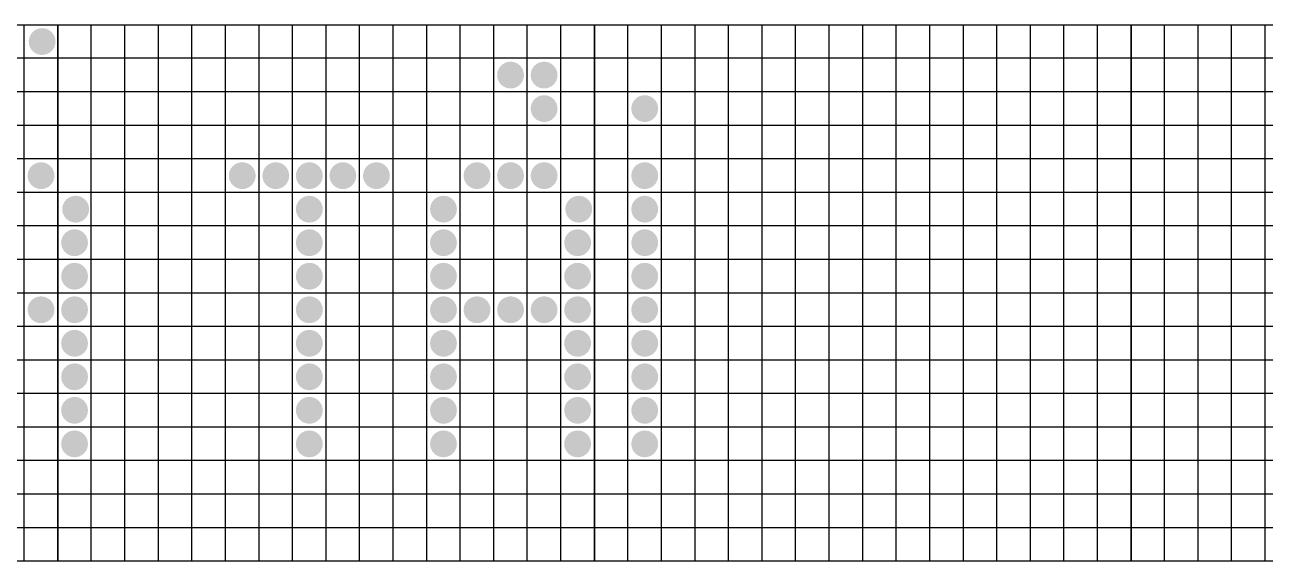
# Model space of a CAD drawing. Header units: millimetres. Extents: x -420 to 1601, y -250 to 2666.
# Drawn here: x -29.8 to 340, y 2500 to 2660 of the extents above; entities that cross this region are included whole.
import ezdxf

# ---------------------------------------------------------------- set-up
doc = ezdxf.new("R2010")
doc.units = ezdxf.units.MM
doc.layers.add('1', color=252, linetype='Continuous')

# ---------------------------------------------------------------- blocks, each defined once
blk = doc.blocks.new('A$C286635286')
at = {"layer": '1'}
for p, q in [((20, 160), (180, 160)), ((20, 0), (20, 160)), ((30, 0), (30, 160)), ((40, 0), (40, 160)), ((50, 0), (50, 160)), ((60, 0), (60, 160)), ((70, 0), (70, 160)), ((80, 0), (80, 160)), ((90, 0), (90, 160)), ((100, 0), (100, 160)), ((110, 0), (110, 160)), ((120, 0), (120, 160)), ((130, 0), (130, 160)), ((140, 0), (140, 160)), ((150, 0), (150, 160)), ((160, 0), (160, 160)), ((170, 0), (170, 160)), ((180, 160), (180, 0)), ((180, 150), (20, 150)), ((180, 140), (20, 140)), ((180, 130), (20, 130)), ((180, 120), (20, 120)), ((180, 110), (20, 110)), ((180, 100), (20, 100)), ((180, 90), (20, 90)), ((180, 80), (20, 80)), ((180, 70), (20, 70)), ((180, 60), (20, 60)), ((180, 50), (20, 50)), ((180, 40), (20, 40)), ((180, 30), (20, 30)), ((180, 20), (20, 20)), ((180, 10), (20, 10)), ((180, 0), (20, 0))]:
    blk.add_line(p, q, dxfattribs=at)

msp = doc.modelspace()

# ---------------------------------------------------------------- hatches: boundary and pattern name
at = {"true_color": 0xff4500}
h = msp.add_hatch(color=20, dxfattribs=at)
h.set_gradient(color1=(255, 69, 0), color2=(234, 62, 0), one_color=1, name='INVSPHERICAL')
h.paths.add_polyline_path([(-28.67, 2655, 1), (-20.67, 2655, 1)])
edge = h.paths.add_edge_path(flags=0)
edge.add_arc((-24.67, 2655), 4, 0, 360)
edge = h.paths.add_edge_path(flags=16)
edge.add_arc((-24.67, 2655), 4, 0, 360)
h = msp.add_hatch(color=20, dxfattribs=at)
h.set_gradient(color1=(255, 69, 0), color2=(234, 62, 0), one_color=1, name='INVSPHERICAL')
h.paths.add_polyline_path([(111, 2645, 1), (119, 2645, 1)])
edge = h.paths.add_edge_path(flags=0)
edge.add_arc((115, 2645), 4, 0, 360)
edge = h.paths.add_edge_path(flags=16)
edge.add_arc((115, 2645), 4, 0, 360)
h = msp.add_hatch(color=20, dxfattribs=at)
h.set_gradient(color1=(255, 69, 0), color2=(234, 62, 0), one_color=1, name='INVSPHERICAL')
h.paths.add_polyline_path([(121, 2645, 1), (129, 2645, 1)])
edge = h.paths.add_edge_path(flags=0)
edge.add_arc((125, 2645), 4, 0, 360)
edge = h.paths.add_edge_path(flags=16)
edge.add_arc((125, 2645), 4, 0, 360)
h = msp.add_hatch(color=20, dxfattribs=at)
h.set_gradient(color1=(255, 69, 0), color2=(234, 62, 0), one_color=1, name='INVSPHERICAL')
h.paths.add_polyline_path([(121, 2635, 1), (129, 2635, 1)])
edge = h.paths.add_edge_path(flags=0)
edge.add_arc((125, 2635), 4, 0, 360)
edge = h.paths.add_edge_path(flags=16)
edge.add_arc((125, 2635), 4, 0, 360)
h = msp.add_hatch(color=20, dxfattribs=at)
h.set_gradient(color1=(255, 69, 0), color2=(234, 62, 0), one_color=1, name='INVSPHERICAL')
h.paths.add_polyline_path([(151, 2635, 1), (159, 2635, 1)])
edge = h.paths.add_edge_path(flags=0)
edge.add_arc((155, 2635), 4, 0, 360)
edge = h.paths.add_edge_path(flags=16)
edge.add_arc((155, 2635), 4, 0, 360)
h = msp.add_hatch(color=20, dxfattribs=at)
h.set_gradient(color1=(255, 69, 0), color2=(234, 62, 0), one_color=1, name='INVSPHERICAL')
h.paths.add_polyline_path([(-29, 2615, 1), (-21, 2615, 1)])
edge = h.paths.add_edge_path(flags=0)
edge.add_arc((-25, 2615), 4, 0, 360)
edge = h.paths.add_edge_path(flags=16)
edge.add_arc((-25, 2615), 4, 0, 360)
h = msp.add_hatch(color=20, dxfattribs=at)
h.set_gradient(color1=(255, 69, 0), color2=(234, 62, 0), one_color=1, name='INVSPHERICAL')
h.paths.add_polyline_path([(31, 2615, 1), (39, 2615, 1)])
edge = h.paths.add_edge_path(flags=0)
edge.add_arc((35, 2615), 4, 0, 360)
edge = h.paths.add_edge_path(flags=16)
edge.add_arc((35, 2615), 4, 0, 360)
h = msp.add_hatch(color=20, dxfattribs=at)
h.set_gradient(color1=(255, 69, 0), color2=(234, 62, 0), one_color=1, name='INVSPHERICAL')
h.paths.add_polyline_path([(41, 2615, 1), (49, 2615, 1)])
edge = h.paths.add_edge_path(flags=0)
edge.add_arc((45, 2615), 4, 0, 360)
edge = h.paths.add_edge_path(flags=16)
edge.add_arc((45, 2615), 4, 0, 360)
h = msp.add_hatch(color=20, dxfattribs=at)
h.set_gradient(color1=(255, 69, 0), color2=(234, 62, 0), one_color=1, name='INVSPHERICAL')
h.paths.add_polyline_path([(51, 2615, 1), (59, 2615, 1)])
edge = h.paths.add_edge_path(flags=0)
edge.add_arc((55, 2615), 4, 0, 360)
edge = h.paths.add_edge_path(flags=16)
edge.add_arc((55, 2615), 4, 0, 360)
h = msp.add_hatch(color=20, dxfattribs=at)
h.set_gradient(color1=(255, 69, 0), color2=(234, 62, 0), one_color=1, name='INVSPHERICAL')
h.paths.add_polyline_path([(61, 2615, 1), (69, 2615, 1)])
edge = h.paths.add_edge_path(flags=0)
edge.add_arc((65, 2615), 4, 0, 360)
edge = h.paths.add_edge_path(flags=16)
edge.add_arc((65, 2615), 4, 0, 360)
h = msp.add_hatch(color=20, dxfattribs=at)
h.set_gradient(color1=(255, 69, 0), color2=(234, 62, 0), one_color=1, name='INVSPHERICAL')
h.paths.add_polyline_path([(71, 2615, 1), (79, 2615, 1)])
edge = h.paths.add_edge_path(flags=0)
edge.add_arc((75, 2615), 4, 0, 360)
edge = h.paths.add_edge_path(flags=16)
edge.add_arc((75, 2615), 4, 0, 360)
h = msp.add_hatch(color=20, dxfattribs=at)
h.set_gradient(color1=(255, 69, 0), color2=(234, 62, 0), one_color=1, name='INVSPHERICAL')
h.paths.add_polyline_path([(101, 2615, 1), (109, 2615, 1)])
edge = h.paths.add_edge_path(flags=0)
edge.add_arc((105, 2615), 4, 0, 360)
edge = h.paths.add_edge_path(flags=16)
edge.add_arc((105, 2615), 4, 0, 360)
h = msp.add_hatch(color=20, dxfattribs=at)
h.set_gradient(color1=(255, 69, 0), color2=(234, 62, 0), one_color=1, name='INVSPHERICAL')
h.paths.add_polyline_path([(111, 2615, 1), (119, 2615, 1)])
edge = h.paths.add_edge_path(flags=0)
edge.add_arc((115, 2615), 4, 0, 360)
edge = h.paths.add_edge_path(flags=16)
edge.add_arc((115, 2615), 4, 0, 360)
h = msp.add_hatch(color=20, dxfattribs=at)
h.set_gradient(color1=(255, 69, 0), color2=(234, 62, 0), one_color=1, name='INVSPHERICAL')
h.paths.add_polyline_path([(121, 2615, 1), (129, 2615, 1)])
edge = h.paths.add_edge_path(flags=0)
edge.add_arc((125, 2615), 4, 0, 360)
edge = h.paths.add_edge_path(flags=16)
edge.add_arc((125, 2615), 4, 0, 360)
h = msp.add_hatch(color=20, dxfattribs=at)
h.set_gradient(color1=(255, 69, 0), color2=(234, 62, 0), one_color=1, name='INVSPHERICAL')
h.paths.add_polyline_path([(151, 2615, 1), (159, 2615, 1)])
edge = h.paths.add_edge_path(flags=0)
edge.add_arc((155, 2615), 4, 0, 360)
edge = h.paths.add_edge_path(flags=16)
edge.add_arc((155, 2615), 4, 0, 360)
h = msp.add_hatch(color=20, dxfattribs=at)
h.set_gradient(color1=(255, 69, 0), color2=(234, 62, 0), one_color=1, name='INVSPHERICAL')
h.paths.add_polyline_path([(-18.67, 2605, 1), (-10.67, 2605, 1)])
edge = h.paths.add_edge_path(flags=0)
edge.add_arc((-14.67, 2605), 4, 0, 360)
edge = h.paths.add_edge_path(flags=16)
edge.add_arc((-14.67, 2605), 4, 0, 360)
h = msp.add_hatch(color=20, dxfattribs=at)
h.set_gradient(color1=(255, 69, 0), color2=(234, 62, 0), one_color=1, name='INVSPHERICAL')
h.paths.add_polyline_path([(51, 2605, 1), (59, 2605, 1)])
edge = h.paths.add_edge_path(flags=0)
edge.add_arc((55, 2605), 4, 0, 360)
edge = h.paths.add_edge_path(flags=16)
edge.add_arc((55, 2605), 4, 0, 360)
h = msp.add_hatch(color=20, dxfattribs=at)
h.set_gradient(color1=(255, 69, 0), color2=(234, 62, 0), one_color=1, name='INVSPHERICAL')
h.paths.add_polyline_path([(91, 2605, 1), (99, 2605, 1)])
edge = h.paths.add_edge_path(flags=0)
edge.add_arc((95, 2605), 4, 0, 360)
edge = h.paths.add_edge_path(flags=16)
edge.add_arc((95, 2605), 4, 0, 360)
h = msp.add_hatch(color=20, dxfattribs=at)
h.set_gradient(color1=(255, 69, 0), color2=(234, 62, 0), one_color=1, name='INVSPHERICAL')
h.paths.add_polyline_path([(131.33, 2605, 1), (139.33, 2605, 1)])
edge = h.paths.add_edge_path(flags=0)
edge.add_arc((135.33, 2605), 4, 0, 360)
edge = h.paths.add_edge_path(flags=16)
edge.add_arc((135.33, 2605), 4, 0, 360)
h = msp.add_hatch(color=20, dxfattribs=at)
h.set_gradient(color1=(255, 69, 0), color2=(234, 62, 0), one_color=1, name='INVSPHERICAL')
h.paths.add_polyline_path([(151, 2605, 1), (159, 2605, 1)])
edge = h.paths.add_edge_path(flags=0)
edge.add_arc((155, 2605), 4, 0, 360)
edge = h.paths.add_edge_path(flags=16)
edge.add_arc((155, 2605), 4, 0, 360)
h = msp.add_hatch(color=20, dxfattribs=at)
h.set_gradient(color1=(255, 69, 0), color2=(234, 62, 0), one_color=1, name='INVSPHERICAL')
h.paths.add_polyline_path([(-19, 2595, 1), (-11, 2595, 1)])
edge = h.paths.add_edge_path(flags=0)
edge.add_arc((-15, 2595), 4, 0, 360)
edge = h.paths.add_edge_path(flags=16)
edge.add_arc((-15, 2595), 4, 0, 360)
h = msp.add_hatch(color=20, dxfattribs=at)
h.set_gradient(color1=(255, 69, 0), color2=(234, 62, 0), one_color=1, name='INVSPHERICAL')
h.paths.add_polyline_path([(51, 2595, 1), (59, 2595, 1)])
edge = h.paths.add_edge_path(flags=0)
edge.add_arc((55, 2595), 4, 0, 360)
edge = h.paths.add_edge_path(flags=16)
edge.add_arc((55, 2595), 4, 0, 360)
h = msp.add_hatch(color=20, dxfattribs=at)
h.set_gradient(color1=(255, 69, 0), color2=(234, 62, 0), one_color=1, name='INVSPHERICAL')
h.paths.add_polyline_path([(91, 2595, 1), (99, 2595, 1)])
edge = h.paths.add_edge_path(flags=0)
edge.add_arc((95, 2595), 4, 0, 360)
edge = h.paths.add_edge_path(flags=16)
edge.add_arc((95, 2595), 4, 0, 360)
h = msp.add_hatch(color=20, dxfattribs=at)
h.set_gradient(color1=(255, 69, 0), color2=(234, 62, 0), one_color=1, name='INVSPHERICAL')
h.paths.add_polyline_path([(131, 2595, 1), (139, 2595, 1)])
edge = h.paths.add_edge_path(flags=0)
edge.add_arc((135, 2595), 4, 0, 360)
edge = h.paths.add_edge_path(flags=16)
edge.add_arc((135, 2595), 4, 0, 360)
h = msp.add_hatch(color=20, dxfattribs=at)
h.set_gradient(color1=(255, 69, 0), color2=(234, 62, 0), one_color=1, name='INVSPHERICAL')
h.paths.add_polyline_path([(151, 2595, 1), (159, 2595, 1)])
edge = h.paths.add_edge_path(flags=0)
edge.add_arc((155, 2595), 4, 0, 360)
edge = h.paths.add_edge_path(flags=16)
edge.add_arc((155, 2595), 4, 0, 360)
h = msp.add_hatch(color=20, dxfattribs=at)
h.set_gradient(color1=(255, 69, 0), color2=(234, 62, 0), one_color=1, name='INVSPHERICAL')
h.paths.add_polyline_path([(-19, 2585, 1), (-11, 2585, 1)])
edge = h.paths.add_edge_path(flags=0)
edge.add_arc((-15, 2585), 4, 0, 360)
edge = h.paths.add_edge_path(flags=16)
edge.add_arc((-15, 2585), 4, 0, 360)
h = msp.add_hatch(color=20, dxfattribs=at)
h.set_gradient(color1=(255, 69, 0), color2=(234, 62, 0), one_color=1, name='INVSPHERICAL')
h.paths.add_polyline_path([(51, 2585, 1), (59, 2585, 1)])
edge = h.paths.add_edge_path(flags=0)
edge.add_arc((55, 2585), 4, 0, 360)
edge = h.paths.add_edge_path(flags=16)
edge.add_arc((55, 2585), 4, 0, 360)
h = msp.add_hatch(color=20, dxfattribs=at)
h.set_gradient(color1=(255, 69, 0), color2=(234, 62, 0), one_color=1, name='INVSPHERICAL')
h.paths.add_polyline_path([(91, 2585, 1), (99, 2585, 1)])
edge = h.paths.add_edge_path(flags=0)
edge.add_arc((95, 2585), 4, 0, 360)
edge = h.paths.add_edge_path(flags=16)
edge.add_arc((95, 2585), 4, 0, 360)
h = msp.add_hatch(color=20, dxfattribs=at)
h.set_gradient(color1=(255, 69, 0), color2=(234, 62, 0), one_color=1, name='INVSPHERICAL')
h.paths.add_polyline_path([(131, 2585, 1), (139, 2585, 1)])
edge = h.paths.add_edge_path(flags=0)
edge.add_arc((135, 2585), 4, 0, 360)
edge = h.paths.add_edge_path(flags=16)
edge.add_arc((135, 2585), 4, 0, 360)
h = msp.add_hatch(color=20, dxfattribs=at)
h.set_gradient(color1=(255, 69, 0), color2=(234, 62, 0), one_color=1, name='INVSPHERICAL')
h.paths.add_polyline_path([(151, 2585, 1), (159, 2585, 1)])
edge = h.paths.add_edge_path(flags=0)
edge.add_arc((155, 2585), 4, 0, 360)
edge = h.paths.add_edge_path(flags=16)
edge.add_arc((155, 2585), 4, 0, 360)
h = msp.add_hatch(color=20, dxfattribs=at)
h.set_gradient(color1=(255, 69, 0), color2=(234, 62, 0), one_color=1, name='INVSPHERICAL')
h.paths.add_polyline_path([(-29, 2575, 1), (-21, 2575, 1)])
edge = h.paths.add_edge_path(flags=0)
edge.add_arc((-25, 2575), 4, 0, 360)
edge = h.paths.add_edge_path(flags=16)
edge.add_arc((-25, 2575), 4, 0, 360)
h = msp.add_hatch(color=20, dxfattribs=at)
h.set_gradient(color1=(255, 69, 0), color2=(234, 62, 0), one_color=1, name='INVSPHERICAL')
h.paths.add_polyline_path([(-19, 2575, 1), (-11, 2575, 1)])
edge = h.paths.add_edge_path(flags=0)
edge.add_arc((-15, 2575), 4, 0, 360)
edge = h.paths.add_edge_path(flags=16)
edge.add_arc((-15, 2575), 4, 0, 360)
h = msp.add_hatch(color=20, dxfattribs=at)
h.set_gradient(color1=(255, 69, 0), color2=(234, 62, 0), one_color=1, name='INVSPHERICAL')
h.paths.add_polyline_path([(51, 2575, 1), (59, 2575, 1)])
edge = h.paths.add_edge_path(flags=0)
edge.add_arc((55, 2575), 4, 0, 360)
edge = h.paths.add_edge_path(flags=16)
edge.add_arc((55, 2575), 4, 0, 360)
h = msp.add_hatch(color=20, dxfattribs=at)
h.set_gradient(color1=(255, 69, 0), color2=(234, 62, 0), one_color=1, name='INVSPHERICAL')
h.paths.add_polyline_path([(91, 2575, 1), (99, 2575, 1)])
edge = h.paths.add_edge_path(flags=0)
edge.add_arc((95, 2575), 4, 0, 360)
edge = h.paths.add_edge_path(flags=16)
edge.add_arc((95, 2575), 4, 0, 360)
h = msp.add_hatch(color=20, dxfattribs=at)
h.set_gradient(color1=(255, 69, 0), color2=(234, 62, 0), one_color=1, name='INVSPHERICAL')
h.paths.add_polyline_path([(101, 2575, 1), (109, 2575, 1)])
edge = h.paths.add_edge_path(flags=0)
edge.add_arc((105, 2575), 4, 0, 360)
edge = h.paths.add_edge_path(flags=16)
edge.add_arc((105, 2575), 4, 0, 360)
h = msp.add_hatch(color=20, dxfattribs=at)
h.set_gradient(color1=(255, 69, 0), color2=(234, 62, 0), one_color=1, name='INVSPHERICAL')
h.paths.add_polyline_path([(111, 2575, 1), (119, 2575, 1)])
edge = h.paths.add_edge_path(flags=0)
edge.add_arc((115, 2575), 4, 0, 360)
edge = h.paths.add_edge_path(flags=16)
edge.add_arc((115, 2575), 4, 0, 360)
h = msp.add_hatch(color=20, dxfattribs=at)
h.set_gradient(color1=(255, 69, 0), color2=(234, 62, 0), one_color=1, name='INVSPHERICAL')
h.paths.add_polyline_path([(121, 2575, 1), (129, 2575, 1)])
edge = h.paths.add_edge_path(flags=0)
edge.add_arc((125, 2575), 4, 0, 360)
edge = h.paths.add_edge_path(flags=16)
edge.add_arc((125, 2575), 4, 0, 360)
h = msp.add_hatch(color=20, dxfattribs=at)
h.set_gradient(color1=(255, 69, 0), color2=(234, 62, 0), one_color=1, name='INVSPHERICAL')
h.paths.add_polyline_path([(131, 2575, 1), (139, 2575, 1)])
edge = h.paths.add_edge_path(flags=0)
edge.add_arc((135, 2575), 4, 0, 360)
edge = h.paths.add_edge_path(flags=16)
edge.add_arc((135, 2575), 4, 0, 360)
h = msp.add_hatch(color=20, dxfattribs=at)
h.set_gradient(color1=(255, 69, 0), color2=(234, 62, 0), one_color=1, name='INVSPHERICAL')
h.paths.add_polyline_path([(151, 2575, 1), (159, 2575, 1)])
edge = h.paths.add_edge_path(flags=0)
edge.add_arc((155, 2575), 4, 0, 360)
edge = h.paths.add_edge_path(flags=16)
edge.add_arc((155, 2575), 4, 0, 360)
h = msp.add_hatch(color=20, dxfattribs=at)
h.set_gradient(color1=(255, 69, 0), color2=(234, 62, 0), one_color=1, name='INVSPHERICAL')
h.paths.add_polyline_path([(-19, 2565, 1), (-11, 2565, 1)])
edge = h.paths.add_edge_path(flags=0)
edge.add_arc((-15, 2565), 4, 0, 360)
edge = h.paths.add_edge_path(flags=16)
edge.add_arc((-15, 2565), 4, 0, 360)
h = msp.add_hatch(color=20, dxfattribs=at)
h.set_gradient(color1=(255, 69, 0), color2=(234, 62, 0), one_color=1, name='INVSPHERICAL')
h.paths.add_polyline_path([(51, 2565, 1), (59, 2565, 1)])
edge = h.paths.add_edge_path(flags=0)
edge.add_arc((55, 2565), 4, 0, 360)
edge = h.paths.add_edge_path(flags=16)
edge.add_arc((55, 2565), 4, 0, 360)
h = msp.add_hatch(color=20, dxfattribs=at)
h.set_gradient(color1=(255, 69, 0), color2=(234, 62, 0), one_color=1, name='INVSPHERICAL')
h.paths.add_polyline_path([(91, 2565, 1), (99, 2565, 1)])
edge = h.paths.add_edge_path(flags=0)
edge.add_arc((95, 2565), 4, 0, 360)
edge = h.paths.add_edge_path(flags=16)
edge.add_arc((95, 2565), 4, 0, 360)
h = msp.add_hatch(color=20, dxfattribs=at)
h.set_gradient(color1=(255, 69, 0), color2=(234, 62, 0), one_color=1, name='INVSPHERICAL')
h.paths.add_polyline_path([(131, 2565, 1), (139, 2565, 1)])
edge = h.paths.add_edge_path(flags=0)
edge.add_arc((135, 2565), 4, 0, 360)
edge = h.paths.add_edge_path(flags=16)
edge.add_arc((135, 2565), 4, 0, 360)
h = msp.add_hatch(color=20, dxfattribs=at)
h.set_gradient(color1=(255, 69, 0), color2=(234, 62, 0), one_color=1, name='INVSPHERICAL')
h.paths.add_polyline_path([(151, 2565, 1), (159, 2565, 1)])
edge = h.paths.add_edge_path(flags=0)
edge.add_arc((155, 2565), 4, 0, 360)
edge = h.paths.add_edge_path(flags=16)
edge.add_arc((155, 2565), 4, 0, 360)
h = msp.add_hatch(color=20, dxfattribs=at)
h.set_gradient(color1=(255, 69, 0), color2=(234, 62, 0), one_color=1, name='INVSPHERICAL')
h.paths.add_polyline_path([(-19, 2555, 1), (-11, 2555, 1)])
edge = h.paths.add_edge_path(flags=0)
edge.add_arc((-15, 2555), 4, 0, 360)
edge = h.paths.add_edge_path(flags=16)
edge.add_arc((-15, 2555), 4, 0, 360)
h = msp.add_hatch(color=20, dxfattribs=at)
h.set_gradient(color1=(255, 69, 0), color2=(234, 62, 0), one_color=1, name='INVSPHERICAL')
h.paths.add_polyline_path([(51, 2555, 1), (59, 2555, 1)])
edge = h.paths.add_edge_path(flags=0)
edge.add_arc((55, 2555), 4, 0, 360)
edge = h.paths.add_edge_path(flags=16)
edge.add_arc((55, 2555), 4, 0, 360)
h = msp.add_hatch(color=20, dxfattribs=at)
h.set_gradient(color1=(255, 69, 0), color2=(234, 62, 0), one_color=1, name='INVSPHERICAL')
h.paths.add_polyline_path([(91, 2555, 1), (99, 2555, 1)])
edge = h.paths.add_edge_path(flags=0)
edge.add_arc((95, 2555), 4, 0, 360)
edge = h.paths.add_edge_path(flags=16)
edge.add_arc((95, 2555), 4, 0, 360)
h = msp.add_hatch(color=20, dxfattribs=at)
h.set_gradient(color1=(255, 69, 0), color2=(234, 62, 0), one_color=1, name='INVSPHERICAL')
h.paths.add_polyline_path([(131, 2555, 1), (139, 2555, 1)])
edge = h.paths.add_edge_path(flags=0)
edge.add_arc((135, 2555), 4, 0, 360)
edge = h.paths.add_edge_path(flags=16)
edge.add_arc((135, 2555), 4, 0, 360)
h = msp.add_hatch(color=20, dxfattribs=at)
h.set_gradient(color1=(255, 69, 0), color2=(234, 62, 0), one_color=1, name='INVSPHERICAL')
h.paths.add_polyline_path([(151, 2555, 1), (159, 2555, 1)])
edge = h.paths.add_edge_path(flags=0)
edge.add_arc((155, 2555), 4, 0, 360)
edge = h.paths.add_edge_path(flags=16)
edge.add_arc((155, 2555), 4, 0, 360)
h = msp.add_hatch(color=20, dxfattribs=at)
h.set_gradient(color1=(255, 69, 0), color2=(234, 62, 0), one_color=1, name='INVSPHERICAL')
h.paths.add_polyline_path([(-19, 2545, 1), (-11, 2545, 1)])
edge = h.paths.add_edge_path(flags=0)
edge.add_arc((-15, 2545), 4, 0, 360)
edge = h.paths.add_edge_path(flags=16)
edge.add_arc((-15, 2545), 4, 0, 360)
h = msp.add_hatch(color=20, dxfattribs=at)
h.set_gradient(color1=(255, 69, 0), color2=(234, 62, 0), one_color=1, name='INVSPHERICAL')
h.paths.add_polyline_path([(51, 2545, 1), (59, 2545, 1)])
edge = h.paths.add_edge_path(flags=0)
edge.add_arc((55, 2545), 4, 0, 360)
edge = h.paths.add_edge_path(flags=16)
edge.add_arc((55, 2545), 4, 0, 360)
h = msp.add_hatch(color=20, dxfattribs=at)
h.set_gradient(color1=(255, 69, 0), color2=(234, 62, 0), one_color=1, name='INVSPHERICAL')
h.paths.add_polyline_path([(91, 2545, 1), (99, 2545, 1)])
edge = h.paths.add_edge_path(flags=0)
edge.add_arc((95, 2545), 4, 0, 360)
edge = h.paths.add_edge_path(flags=16)
edge.add_arc((95, 2545), 4, 0, 360)
h = msp.add_hatch(color=20, dxfattribs=at)
h.set_gradient(color1=(255, 69, 0), color2=(234, 62, 0), one_color=1, name='INVSPHERICAL')
h.paths.add_polyline_path([(131, 2545, 1), (139, 2545, 1)])
edge = h.paths.add_edge_path(flags=0)
edge.add_arc((135, 2545), 4, 0, 360)
edge = h.paths.add_edge_path(flags=16)
edge.add_arc((135, 2545), 4, 0, 360)
h = msp.add_hatch(color=20, dxfattribs=at)
h.set_gradient(color1=(255, 69, 0), color2=(234, 62, 0), one_color=1, name='INVSPHERICAL')
h.paths.add_polyline_path([(151, 2545, 1), (159, 2545, 1)])
edge = h.paths.add_edge_path(flags=0)
edge.add_arc((155, 2545), 4, 0, 360)
edge = h.paths.add_edge_path(flags=16)
edge.add_arc((155, 2545), 4, 0, 360)
h = msp.add_hatch(color=20, dxfattribs=at)
h.set_gradient(color1=(255, 69, 0), color2=(234, 62, 0), one_color=1, name='INVSPHERICAL')
h.paths.add_polyline_path([(-19, 2535, 1), (-11, 2535, 1)])
edge = h.paths.add_edge_path(flags=0)
edge.add_arc((-15, 2535), 4, 0, 360)
edge = h.paths.add_edge_path(flags=16)
edge.add_arc((-15, 2535), 4, 0, 360)
h = msp.add_hatch(color=20, dxfattribs=at)
h.set_gradient(color1=(255, 69, 0), color2=(234, 62, 0), one_color=1, name='INVSPHERICAL')
h.paths.add_polyline_path([(51, 2535, 1), (59, 2535, 1)])
edge = h.paths.add_edge_path(flags=0)
edge.add_arc((55, 2535), 4, 0, 360)
edge = h.paths.add_edge_path(flags=16)
edge.add_arc((55, 2535), 4, 0, 360)
h = msp.add_hatch(color=20, dxfattribs=at)
h.set_gradient(color1=(255, 69, 0), color2=(234, 62, 0), one_color=1, name='INVSPHERICAL')
h.paths.add_polyline_path([(91, 2535, 1), (99, 2535, 1)])
edge = h.paths.add_edge_path(flags=0)
edge.add_arc((95, 2535), 4, 0, 360)
edge = h.paths.add_edge_path(flags=16)
edge.add_arc((95, 2535), 4, 0, 360)
h = msp.add_hatch(color=20, dxfattribs=at)
h.set_gradient(color1=(255, 69, 0), color2=(234, 62, 0), one_color=1, name='INVSPHERICAL')
h.paths.add_polyline_path([(131, 2535, 1), (139, 2535, 1)])
edge = h.paths.add_edge_path(flags=0)
edge.add_arc((135, 2535), 4, 0, 360)
edge = h.paths.add_edge_path(flags=16)
edge.add_arc((135, 2535), 4, 0, 360)
h = msp.add_hatch(color=20, dxfattribs=at)
h.set_gradient(color1=(255, 69, 0), color2=(234, 62, 0), one_color=1, name='INVSPHERICAL')
h.paths.add_polyline_path([(151, 2535, 1), (159, 2535, 1)])
edge = h.paths.add_edge_path(flags=0)
edge.add_arc((155, 2535), 4, 0, 360)
edge = h.paths.add_edge_path(flags=16)
edge.add_arc((155, 2535), 4, 0, 360)

# ---------------------------------------------------------------- block references
for p in [(-200, 2500), (-40, 2500), (120, 2500), (280, 2500)]:
    msp.add_blockref('A$C286635286', p)

doc.saveas('drawing.dxf')
